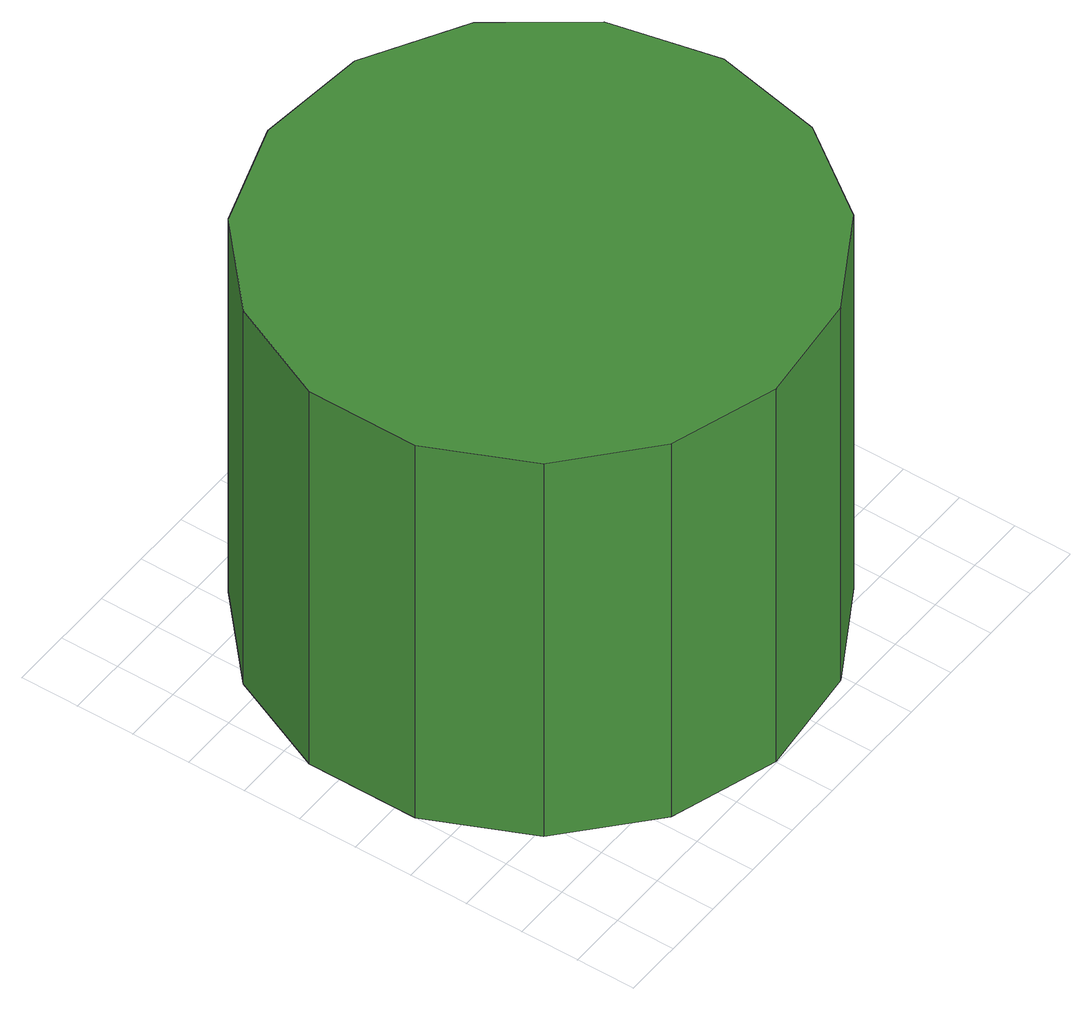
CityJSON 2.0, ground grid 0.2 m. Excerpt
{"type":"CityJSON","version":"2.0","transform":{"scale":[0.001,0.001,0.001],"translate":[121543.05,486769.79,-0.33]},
"CityObjects":{
"tree1":{"type":"SolitaryVegetationObject","attributes":{"function":"something"},"geometry":[{"type":"MultiSurface","lod":"1","boundaries":[[[0,1,2,3,4,5,6,7,8,9,10,11,12,13,14]],[[15,16,17,18,19,20,21,22,23,24,25,26,27,28,29]],[[0,29,28,1]],[[1,28,27,2]],[[2,27,26,3]],[[3,26,25,4]],[[4,25,24,5]],[[5,24,23,6]],[[6,23,22,7]],[[7,22,21,8]],[[8,21,20,9]],[[9,20,19,10]],[[10,19,18,11]],[[11,18,17,12]],[[12,17,16,13]],[[13,16,15,14]],[[14,15,29,0]]]}]}
},
"vertices":[
[1821,918,1557],[1742,1292,1557],[1517,1602,1557],[1186,1793,1557],[805,1833,1557],[441,1715,1557],[157,1459,1557],[1,1109,1557],[1,727,1557],[157,377,1557],[441,121,1557],[805,3,1557],[1186,43,1557],[1517,234,1557],[1742,544,1557],[1742,544,6],[1517,234,6],[1186,43,6],[805,3,6],[441,121,6],[157,377,6],[1,727,6],[1,1109,6],[157,1459,6],[441,1715,6],[805,1833,6],[1186,1793,6],[1517,1602,6],[1742,1292,6],[1821,918,6]
]}
